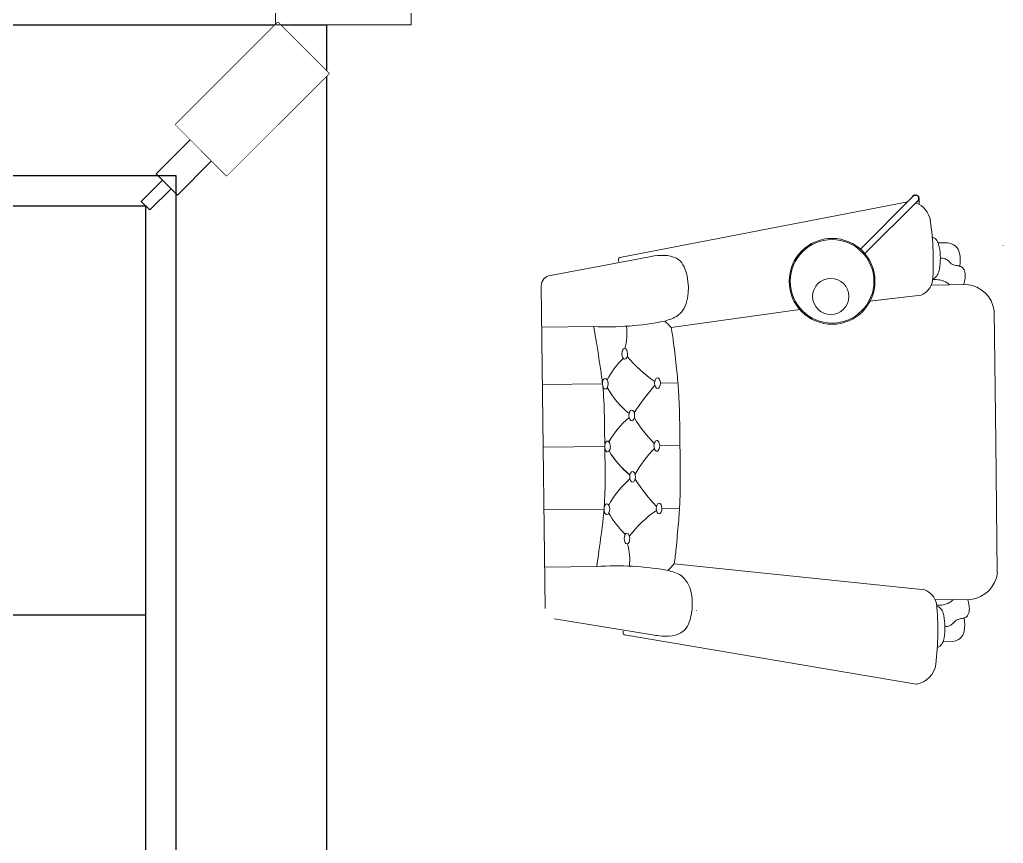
# Model space of a CAD drawing. Header units: centimetres. Extents: x -72470 to -43129, y -18750 to -16337.
# Drawn here: x -56019 to -55856.1, y -18290.1 to -18153.6 of the extents above; entities that cross this region are included whole.
import ezdxf

# ---------------------------------------------------------------- set-up
doc = ezdxf.new("R2010")
doc.units = ezdxf.units.CM
doc.header["$MEASUREMENT"] = 0
doc.layers.add('11-021_3001-BLOK_B_ZEMIN_KAT$0$2DCAM1', color=6, linetype='Continuous')
doc.layers.add('11-021_3001-BLOK_B_ZEMIN_KAT$0$2DKAPI', color=180, linetype='Continuous')
doc.layers.add('TEFRIS', color=30, linetype='Continuous', lineweight=9)

msp = doc.modelspace()

# ---------------------------------------------------------------- linework, layer by layer
at = {"layer": '11-021_3001-BLOK_B_ZEMIN_KAT$0$2DCAM1'}
msp.add_lwpolyline([(-56126.03, -18184.44), (-55998.19, -18184.44), (-55998.19, -18424.46)], dxfattribs=at)
at = {"layer": '11-021_3001-BLOK_B_ZEMIN_KAT$0$2DKAPI'}
msp.add_lwpolyline([(-55998.21, -18252.27), (-56118.21, -18252.27, 0.414214), (-55998.21, -18372.27)], format="xyb", dxfattribs=at)
at = {"layer": 'TEFRIS', "color": 0, "linetype": 'Continuous'}
for p, q in [((-55879.81, -18191.66), (-55871.02, -18182.87)), ((-55871.91, -18183.77), (-55919.61, -18193.04)), ((-55879.05, -18192.41), (-55870.26, -18183.63)), ((-55870.03, -18183.23), (-55870.02, -18184.2)), ((-55866.87, -18190.59), (-55865.35, -18190.58)), ((-55866.87, -18190.59), (-55865.35, -18190.58)), ((-55856.08, -18191.01), (-55856.1, -18190.99)), ((-55856.1, -18190.99), (-55856.08, -18191.01)), ((-55914.97, -18192.94), (-55931.11, -18195.97)), ((-55919.82, -18193.65), (-55919.82, -18193.3)), ((-55932.63, -18197.75), (-55932.33, -18224.45)), ((-55868, -18197.57), (-55862.1, -18197.5)), ((-55868, -18197.57), (-55862.1, -18197.5)), ((-55869.68, -18199.25), (-55878.24, -18200.26)), ((-55869.68, -18199.25), (-55878.14, -18200.25)), ((-55889.81, -18201.63), (-55911.09, -18204.63)), ((-55857.6, -18201.81), (-55857.34, -18223.53)), ((-55857.6, -18201.81), (-55857.34, -18223.53)), ((-55923.93, -18204.46), (-55932.58, -18204.57)), ((-55932.46, -18214.06), (-55922.48, -18213.94)), ((-55922.49, -18213.94), (-55932.46, -18214.06)), ((-55912.9, -18213.82), (-55909.97, -18213.78)), ((-55857.07, -18245.24), (-55857.34, -18223.53)), ((-55857.07, -18245.24), (-55857.34, -18223.53)), ((-55922.12, -18224.32), (-55932.33, -18224.45)), ((-55922.12, -18224.32), (-55932.33, -18224.45)), ((-55922.12, -18224.32), (-55932.33, -18224.45)), ((-55922.12, -18224.32), (-55932.33, -18224.45)), ((-55922.12, -18224.32), (-55932.33, -18224.45)), ((-55922.12, -18224.32), (-55932.33, -18224.45)), ((-55922.12, -18224.32), (-55932.33, -18224.45)), ((-55922.12, -18224.32), (-55932.33, -18224.45)), ((-55922.12, -18224.32), (-55932.33, -18224.45)), ((-55922.12, -18224.32), (-55932.33, -18224.45)), ((-55922.12, -18224.32), (-55932.33, -18224.45)), ((-55922.12, -18224.32), (-55932.33, -18224.45)), ((-55922.12, -18224.32), (-55932.33, -18224.45)), ((-55922.12, -18224.32), (-55932.33, -18224.45)), ((-55922.12, -18224.32), (-55932.33, -18224.45)), ((-55922.12, -18224.32), (-55932.33, -18224.45)), ((-55931.97, -18251.14), (-55932.33, -18224.45)), ((-55913.01, -18224.21), (-55909.66, -18224.17)), ((-55913.01, -18224.21), (-55909.66, -18224.17)), ((-55913.01, -18224.21), (-55909.66, -18224.17)), ((-55913.01, -18224.21), (-55909.66, -18224.17)), ((-55932.2, -18234.83), (-55922.23, -18234.71)), ((-55922.23, -18234.71), (-55932.2, -18234.83)), ((-55912.64, -18234.59), (-55909.72, -18234.56)), ((-55920.18, -18238.46), (-55920.15, -18238.46)), ((-55920.15, -18238.46), (-55920.18, -18238.46)), ((-55923.44, -18244.22), (-55932.09, -18244.32)), ((-55869.08, -18248.1), (-55910.61, -18243.74)), ((-55867.35, -18249.73), (-55861.46, -18249.66)), ((-55906.95, -18251.5), (-55906.92, -18251.47)), ((-55906.92, -18251.47), (-55906.95, -18251.5)), ((-55914.2, -18255.52), (-55930.41, -18252.88)), ((-55919.07, -18254.93), (-55919.06, -18255.28)), ((-55870.53, -18263.69), (-55918.84, -18255.54)), ((-55866.06, -18256.68), (-55864.53, -18256.66))]:
    msp.add_line(p, q, dxfattribs=at)
for points in [[(-55967.78, -18162.52), (-55976.27, -18154.03), (-55993.24, -18171), (-55984.75, -18179.49)], [(-55969.19, -18162.52), (-55976.27, -18155.45), (-55991.82, -18171), (-55984.75, -18178.07)], [(-55987.23, -18177.01), (-55990.76, -18173.48), (-55996.42, -18179.13), (-55992.88, -18182.67)], [(-55993.94, -18181.61), (-55995.36, -18180.19), (-55998.89, -18183.73), (-55997.48, -18185.14)]]:
    msp.add_lwpolyline(points, close=True, dxfattribs=at)
for centre, radius in [((-55884.45, -18196.96), 7.11), ((-55884.45, -18196.96), 6.93), ((-55884.67, -18199.46), 3)]:
    msp.add_circle(centre, radius, dxfattribs=at)
for centre, radius, start, end in [((-55870.64, -18183.24), 0.61, 287.5558, 165.394), ((-55870.64, -18183.25), 0.533, 314.9662, 134.9662), ((-55871.99, -18187.54), 3.88, 9.2911, 68.3644), ((-55914.3, -18193.66), 46.62, 355.9589, 8.3194), ((-55914.3, -18193.66), 46.62, 355.9589, 8.3194), ((-55865.44, -18192.75), 2.17, 11.9033, 87.5815), ((-55865.44, -18192.75), 2.17, 11.9033, 87.5815), ((-55869.9, -18193.45), 6.68, 351.5022, 9.9063), ((-55869.9, -18193.45), 6.68, 351.5022, 9.9063), ((-55919.56, -18193.3), 0.267, 100.1331, 180.7043), ((-55930.85, -18197.73), 1.78, 98.3265, 180.6304), ((-55870.95, -18196.28), 3.22, 293.111, 348.2068), ((-55870.95, -18196.28), 3.22, 293.111, 348.2068), ((-55862.54, -18202.46), 4.98, 7.5422, 84.9386), ((-55862.54, -18202.46), 4.98, 7.5422, 84.9386), ((-55921.82, -18155.5), 49.01, 267.5389, 281.359), ((-55921.84, -18214.24), 14.41, 41.808, 47.8629), ((-55928.21, -18205.62), 9.77, 345.2747, 7.1594), ((-55908.85, -18220.04), 14.52, 134.7045, 152.2957), ((-55902.05, -18195.96), 21.15, 219.4474, 236.1878), ((-55909, -18207.51), 14.52, 209.1128, 231.3542), ((-55884.22, -18239.7), 39.08, 139.1846, 147.5899), ((-55908.87, -18230.58), 14.37, 129.7428, 150.7648), ((-55897.7, -18207.66), 22.87, 211.4727, 224.9047), ((-55908.88, -18217.71), 14.52, 210.4422, 231.3542), ((-55909.03, -18217.74), 14.37, 210.6437, 231.6657), ((-55897.04, -18240.47), 23.12, 136.7755, 150.1355), ((-55897.3, -18240.38), 22.87, 136.5038, 149.9358), ((-55908.59, -18240.81), 14.52, 130.0543, 152.2957), ((-55884.61, -18208.01), 39.08, 213.8186, 222.224), ((-55901.36, -18252.18), 21.15, 125.2207, 141.9611), ((-55908.75, -18228.28), 14.52, 209.1128, 226.704), ((-55927.74, -18243.17), 9.77, 354.2491, 16.1339), ((-55920.13, -18293.12), 49.01, 80.0496, 93.8697), ((-55921.59, -18234.4), 14.41, 313.5456, 319.6005), ((-55862.02, -18244.71), 4.98, 276.4699, 353.8663), ((-55870.27, -18251.09), 3.22, 13.2017, 68.2975), ((-55913.55, -18254.79), 46.62, 353.0891, 5.4496), ((-55869.15, -18253.9), 6.68, 351.5022, 9.9063), ((-55918.8, -18255.27), 0.267, 180.7043, 261.2754), ((-55864.68, -18254.49), 2.17, 273.827, 349.5052), ((-55871.1, -18259.86), 3.88, 279.319, 352.1174)]:
    msp.add_arc(centre, radius, start, end, dxfattribs=at)
at = {"layer": 'TEFRIS', "color": 0, "linetype": 'Continuous', "extrusion": (0, 0, -1)}
for centre, major_axis in [((-55918.8, -18208.98), (-0.011, 0.891)), ((-55922.02, -18213.93), (-0.011, 0.891)), ((-55917.63, -18219.18), (-0.011, 0.891)), ((-55913.11, -18234.6), (0.011, -0.891))]:
    msp.add_ellipse(centre, major_axis=major_axis, ratio=0.528462, dxfattribs=at)
at = {"layer": 'TEFRIS', "color": 0, "linetype": 'Continuous'}
for centre, major_axis in [((-55913.37, -18213.83), (-0.011, 0.891)), ((-55917.5, -18229.35), (0.011, -0.891)), ((-55921.76, -18234.71), (0.011, -0.891)), ((-55918.42, -18239.57), (0.011, -0.891))]:
    msp.add_ellipse(centre, major_axis=major_axis, ratio=0.528462, dxfattribs=at)
at = {"layer": 'TEFRIS', "color": 0, "linetype": 'Continuous', "extrusion": (0, 0, -1)}
for centre, major_axis in [((-55921.65, -18224.32), (-0.011, 0.891)), ((-55921.65, -18224.32), (-0.011, 0.891)), ((-55913.48, -18224.22), (0.011, -0.891)), ((-55913.48, -18224.22), (0.011, -0.891))]:
    msp.add_ellipse(centre, major_axis=major_axis, ratio=0.528462, start_param=4.712389, end_param=7.853982, dxfattribs=at)
at = {"layer": 'TEFRIS', "color": 0, "linetype": 'Continuous'}
for centre, major_axis in [((-55913.48, -18224.22), (-0.011, 0.891)), ((-55913.48, -18224.22), (-0.011, 0.891)), ((-55921.65, -18224.32), (0.011, -0.891)), ((-55921.65, -18224.32), (0.011, -0.891))]:
    msp.add_ellipse(centre, major_axis=major_axis, ratio=0.528462, start_param=4.712389, end_param=7.853982, dxfattribs=at)
for points, knots in [([(-55867.85, -18189.66), (-55867.76, -18189.69), (-55867.39, -18189.83), (-55866.9, -18190.38), (-55866.58, -18191.55), (-55866.54, -18192.46), (-55866.51, -18193.08)], [0.35656, 0.35656, 0.35656, 0.35656, 0.689135, 1.682823, 2.666935, 4.752611, 4.752611, 4.752611, 4.752611]), ([(-55867.85, -18189.66), (-55867.76, -18189.69), (-55867.39, -18189.83), (-55866.9, -18190.38), (-55866.58, -18191.55), (-55866.54, -18192.46), (-55866.51, -18193.08)], [0.35656, 0.35656, 0.35656, 0.35656, 0.689135, 1.682823, 2.666935, 4.752611, 4.752611, 4.752611, 4.752611]), ([(-55867.75, -18196.53), (-55867.66, -18196.5), (-55867.31, -18196.35), (-55866.84, -18195.79), (-55866.54, -18194.61), (-55866.52, -18193.7), (-55866.51, -18193.08)], [0.372389, 0.372389, 0.372389, 0.372389, 0.689135, 1.682823, 2.666935, 4.752611, 4.752611, 4.752611, 4.752611]), ([(-55867.75, -18196.53), (-55867.66, -18196.5), (-55867.31, -18196.35), (-55866.84, -18195.79), (-55866.54, -18194.61), (-55866.52, -18193.7), (-55866.51, -18193.08)], [0.372389, 0.372389, 0.372389, 0.372389, 0.689135, 1.682823, 2.666935, 4.752611, 4.752611, 4.752611, 4.752611]), ([(-55866.51, -18193.08), (-55866.22, -18193.1), (-55865.71, -18193.16), (-55865.09, -18193.64), (-55864.67, -18194.13), (-55864.05, -18194.33), (-55863.62, -18194.38), (-55863.34, -18194.43), (-55863.29, -18194.44)], [0.305843, 0.305843, 0.305843, 0.305843, 1.255346, 2.040427, 2.89202, 3.384438, 4.174918, 4.355007, 4.355007, 4.355007, 4.355007]), ([(-55866.51, -18193.08), (-55866.22, -18193.1), (-55865.71, -18193.16), (-55865.09, -18193.64), (-55864.67, -18194.13), (-55864.05, -18194.33), (-55863.62, -18194.38), (-55863.34, -18194.43), (-55863.29, -18194.44)], [0.305843, 0.305843, 0.305843, 0.305843, 1.255346, 2.040427, 2.89202, 3.384438, 4.174918, 4.355007, 4.355007, 4.355007, 4.355007]), ([(-55863.29, -18194.44), (-55863.17, -18194.48), (-55862.86, -18194.6), (-55862.48, -18195.16), (-55862.34, -18195.99), (-55862.44, -18196.82), (-55862.57, -18197.33), (-55862.65, -18197.51)], [0, 0, 0, 0, 0.427423, 1.095062, 2.135609, 3.247139, 3.888617, 3.888617, 3.888617, 3.888617]), ([(-55863.29, -18194.44), (-55863.17, -18194.48), (-55862.86, -18194.6), (-55862.48, -18195.16), (-55862.34, -18195.99), (-55862.44, -18196.82), (-55862.57, -18197.33), (-55862.65, -18197.51)], [0, 0, 0, 0, 0.427423, 1.095062, 2.135609, 3.247139, 3.888617, 3.888617, 3.888617, 3.888617]), ([(-55867.76, -18196.66), (-55867.02, -18196.65), (-55866.07, -18196.74), (-55865.24, -18197.31), (-55865.04, -18197.51), (-55865.01, -18197.54)], [1.067319, 1.067319, 1.067319, 1.067319, 3.490275, 4.275356, 4.417413, 4.417413, 4.417413, 4.417413]), ([(-55867.76, -18196.66), (-55867.02, -18196.65), (-55866.07, -18196.74), (-55865.24, -18197.31), (-55865.04, -18197.51), (-55865.01, -18197.54)], [1.067319, 1.067319, 1.067319, 1.067319, 3.490275, 4.275356, 4.417413, 4.417413, 4.417413, 4.417413]), ([(-55922.12, -18224.32), (-55922.12, -18220.96), (-55922.12, -18216.74), (-55922.86, -18210.8), (-55923.44, -18207.55), (-55923.8, -18205.13), (-55923.93, -18204.46)], [0, 0, 0, 0, 11.31753, 14.215288, 20.189944, 22.471644, 22.471644, 22.471644, 22.471644]), ([(-55911.09, -18204.63), (-55910.91, -18205.46), (-55910.65, -18207.74), (-55910.2, -18211.17), (-55909.7, -18216.84), (-55909.67, -18221.09), (-55909.66, -18224.17)], [7.842946, 7.842946, 7.842946, 7.842946, 10.726144, 15.564237, 19.542398, 29.913928, 29.913928, 29.913928, 29.913928]), ([(-55922.12, -18224.32), (-55922.04, -18227.69), (-55921.94, -18231.92), (-55922.52, -18237.89), (-55923.02, -18241.15), (-55923.33, -18243.56), (-55923.43, -18244.22)], [0, 0, 0, 0, 11.358421, 14.256179, 20.230836, 22.470635, 22.470635, 22.470635, 22.470635]), ([(-55910.61, -18243.74), (-55910.45, -18242.91), (-55910.25, -18240.65), (-55909.88, -18237.21), (-55909.51, -18231.52), (-55909.6, -18227.26), (-55909.66, -18224.17)], [7.883801, 7.883801, 7.883801, 7.883801, 10.726144, 15.564237, 19.542398, 29.954825, 29.954825, 29.954825, 29.954825]), ([(-55867.1, -18250.64), (-55866.36, -18250.63), (-55865.41, -18250.52), (-55864.6, -18249.92), (-55864.4, -18249.73), (-55864.37, -18249.69)], [1.067319, 1.067319, 1.067319, 1.067319, 3.490275, 4.275356, 4.417413, 4.417413, 4.417413, 4.417413]), ([(-55862.57, -18252.75), (-55862.45, -18252.7), (-55862.14, -18252.58), (-55861.78, -18252.01), (-55861.66, -18251.17), (-55861.78, -18250.35), (-55861.93, -18249.84), (-55862, -18249.67)], [0, 0, 0, 0, 0.427423, 1.095062, 2.135609, 3.247139, 3.888617, 3.888617, 3.888617, 3.888617]), ([(-55867.08, -18250.77), (-55867, -18250.8), (-55866.64, -18250.94), (-55866.15, -18251.49), (-55865.83, -18252.66), (-55865.79, -18253.57), (-55865.76, -18254.19)], [0.372389, 0.372389, 0.372389, 0.372389, 0.689135, 1.682823, 2.666935, 4.752611, 4.752611, 4.752611, 4.752611]), ([(-55865.76, -18254.19), (-55865.47, -18254.17), (-55864.96, -18254.09), (-55864.35, -18253.59), (-55863.94, -18253.09), (-55863.33, -18252.87), (-55862.9, -18252.82), (-55862.62, -18252.76), (-55862.57, -18252.75)], [0.305843, 0.305843, 0.305843, 0.305843, 1.255346, 2.040427, 2.89202, 3.384438, 4.174918, 4.355007, 4.355007, 4.355007, 4.355007]), ([(-55867.01, -18257.64), (-55866.92, -18257.61), (-55866.56, -18257.46), (-55866.08, -18256.9), (-55865.79, -18255.72), (-55865.77, -18254.81), (-55865.76, -18254.19)], [0.35656, 0.35656, 0.35656, 0.35656, 0.689135, 1.682823, 2.666935, 4.752611, 4.752611, 4.752611, 4.752611])]:
    msp.add_open_spline(points, degree=3, knots=knots, dxfattribs=at)
for points in [[(-55912.17, -18203.55), (-55910, -18202.63), (-55908.48, -18196.03), (-55909.84, -18193.4), (-55913.9, -18192.75), (-55914.97, -18192.94)], [(-55911.66, -18244.84), (-55909.47, -18245.71), (-55907.79, -18252.27), (-55909.09, -18254.94), (-55913.12, -18255.69), (-55914.2, -18255.52)]]:
    msp.add_spline(points, degree=3, dxfattribs=at)

# ---------------------------------------------------------------- next in the draw order: wipeouts: each hides what was drawn before it
at = {"color": 0, "linetype": 'Continuous'}
msp.add_wipeout([(-55967.78, -18162.52), (-55984.75, -18179.49), (-55993.24, -18171), (-55976.27, -18154.03)], dxfattribs=at).dxf.layer = 'TEFRIS'

# ---------------------------------------------------------------- next in the draw order: linework, layer by layer
at = {"layer": 'TEFRIS', "color": 0, "linetype": 'Continuous'}
for points in [[(-55967.78, -18162.52), (-55976.27, -18154.03), (-55993.24, -18171), (-55984.75, -18179.49)], [(-55969.19, -18162.52), (-55976.27, -18155.45), (-55991.82, -18171), (-55984.75, -18178.07)], [(-55987.23, -18177.01), (-55990.76, -18173.48), (-55996.42, -18179.13), (-55992.88, -18182.67)], [(-55993.94, -18181.61), (-55995.36, -18180.19), (-55998.89, -18183.73), (-55997.48, -18185.14)]]:
    msp.add_lwpolyline(points, close=True, dxfattribs=at)

# ---------------------------------------------------------------- next in the draw order: wipeouts: each hides what was drawn before it
at = {"color": 0, "linetype": 'Continuous'}
msp.add_wipeout([(-55967.78, -18162.52), (-55984.75, -18179.49), (-55993.24, -18171), (-55976.27, -18154.03)], dxfattribs=at).dxf.layer = 'TEFRIS'

# ---------------------------------------------------------------- next in the draw order: linework, layer by layer
at = {"layer": 'TEFRIS', "color": 0, "linetype": 'Continuous'}
for points in [[(-55967.78, -18162.52), (-55976.27, -18154.03), (-55993.24, -18171), (-55984.75, -18179.49)], [(-55969.19, -18162.52), (-55976.27, -18155.45), (-55991.82, -18171), (-55984.75, -18178.07)], [(-55987.23, -18177.01), (-55990.76, -18173.48), (-55996.42, -18179.13), (-55992.88, -18182.67)], [(-55993.94, -18181.61), (-55995.36, -18180.19), (-55998.89, -18183.73), (-55997.48, -18185.14)]]:
    msp.add_lwpolyline(points, close=True, dxfattribs=at)

# ---------------------------------------------------------------- next in the draw order: wipeouts: each hides what was drawn before it
at = {"color": 0, "linetype": 'Continuous'}
msp.add_wipeout([(-55967.78, -18162.52), (-55984.75, -18179.49), (-55993.24, -18171), (-55976.27, -18154.03)], dxfattribs=at).dxf.layer = 'TEFRIS'

# ---------------------------------------------------------------- next in the draw order: linework, layer by layer
at = {"layer": 'TEFRIS', "color": 0, "linetype": 'Continuous'}
for points in [[(-55967.78, -18162.52), (-55976.27, -18154.03), (-55993.24, -18171), (-55984.75, -18179.49)], [(-55969.19, -18162.52), (-55976.27, -18155.45), (-55991.82, -18171), (-55984.75, -18178.07)], [(-55987.23, -18177.01), (-55990.76, -18173.48), (-55996.42, -18179.13), (-55992.88, -18182.67)], [(-55993.94, -18181.61), (-55995.36, -18180.19), (-55998.89, -18183.73), (-55997.48, -18185.14)]]:
    msp.add_lwpolyline(points, close=True, dxfattribs=at)

# ---------------------------------------------------------------- next in the draw order: wipeouts: each hides what was drawn before it
at = {"color": 0, "linetype": 'Continuous'}
msp.add_wipeout([(-55967.78, -18162.52), (-55984.75, -18179.49), (-55993.24, -18171), (-55976.27, -18154.03)], dxfattribs=at).dxf.layer = 'TEFRIS'

# ---------------------------------------------------------------- next in the draw order: linework, layer by layer
at = {"layer": 'TEFRIS', "color": 0, "linetype": 'Continuous'}
for points in [[(-55967.78, -18162.52), (-55976.27, -18154.03), (-55993.24, -18171), (-55984.75, -18179.49)], [(-55969.19, -18162.52), (-55976.27, -18155.45), (-55991.82, -18171), (-55984.75, -18178.07)], [(-55987.23, -18177.01), (-55990.76, -18173.48), (-55996.42, -18179.13), (-55992.88, -18182.67)], [(-55993.94, -18181.61), (-55995.36, -18180.19), (-55998.89, -18183.73), (-55997.48, -18185.14)]]:
    msp.add_lwpolyline(points, close=True, dxfattribs=at)

# ---------------------------------------------------------------- next in the draw order: wipeouts: each hides what was drawn before it
at = {"color": 0, "linetype": 'Continuous'}
msp.add_wipeout([(-55967.78, -18162.52), (-55984.75, -18179.49), (-55993.24, -18171), (-55976.27, -18154.03)], dxfattribs=at).dxf.layer = 'TEFRIS'

# ---------------------------------------------------------------- next in the draw order: linework, layer by layer
at = {"layer": 'TEFRIS', "color": 0, "linetype": 'Continuous'}
for points in [[(-55967.78, -18162.52), (-55976.27, -18154.03), (-55993.24, -18171), (-55984.75, -18179.49)], [(-55969.19, -18162.52), (-55976.27, -18155.45), (-55991.82, -18171), (-55984.75, -18178.07)], [(-55987.23, -18177.01), (-55990.76, -18173.48), (-55996.42, -18179.13), (-55992.88, -18182.67)], [(-55993.94, -18181.61), (-55995.36, -18180.19), (-55998.89, -18183.73), (-55997.48, -18185.14)]]:
    msp.add_lwpolyline(points, close=True, dxfattribs=at)

# ---------------------------------------------------------------- next in the draw order: wipeouts: each hides what was drawn before it
at = {"color": 0, "linetype": 'Continuous'}
msp.add_wipeout([(-55967.78, -18162.52), (-55984.75, -18179.49), (-55993.24, -18171), (-55976.27, -18154.03)], dxfattribs=at).dxf.layer = 'TEFRIS'

# ---------------------------------------------------------------- next in the draw order: linework, layer by layer
at = {"layer": 'TEFRIS', "color": 0, "linetype": 'Continuous'}
for points in [[(-55967.78, -18162.52), (-55976.27, -18154.03), (-55993.24, -18171), (-55984.75, -18179.49)], [(-55969.19, -18162.52), (-55976.27, -18155.45), (-55991.82, -18171), (-55984.75, -18178.07)], [(-55987.23, -18177.01), (-55990.76, -18173.48), (-55996.42, -18179.13), (-55992.88, -18182.67)], [(-55993.94, -18181.61), (-55995.36, -18180.19), (-55998.89, -18183.73), (-55997.48, -18185.14)]]:
    msp.add_lwpolyline(points, close=True, dxfattribs=at)

# ---------------------------------------------------------------- next in the draw order: wipeouts: each hides what was drawn before it
at = {"color": 0, "linetype": 'Continuous'}
msp.add_wipeout([(-55967.78, -18162.52), (-55984.75, -18179.49), (-55993.24, -18171), (-55976.27, -18154.03)], dxfattribs=at).dxf.layer = 'TEFRIS'

# ---------------------------------------------------------------- next in the draw order: linework, layer by layer
at = {"layer": 'TEFRIS', "color": 0, "linetype": 'Continuous'}
for points in [[(-55967.78, -18162.52), (-55976.27, -18154.03), (-55993.24, -18171), (-55984.75, -18179.49)], [(-55969.19, -18162.52), (-55976.27, -18155.45), (-55991.82, -18171), (-55984.75, -18178.07)], [(-55987.23, -18177.01), (-55990.76, -18173.48), (-55996.42, -18179.13), (-55992.88, -18182.67)], [(-55993.94, -18181.61), (-55995.36, -18180.19), (-55998.89, -18183.73), (-55997.48, -18185.14)]]:
    msp.add_lwpolyline(points, close=True, dxfattribs=at)

# ---------------------------------------------------------------- next in the draw order: wipeouts: each hides what was drawn before it
at = {"color": 0, "linetype": 'Continuous'}
msp.add_wipeout([(-55967.78, -18162.52), (-55984.75, -18179.49), (-55993.24, -18171), (-55976.27, -18154.03)], dxfattribs=at).dxf.layer = 'TEFRIS'

# ---------------------------------------------------------------- next in the draw order: linework, layer by layer
at = {"layer": 'TEFRIS', "color": 0, "linetype": 'Continuous'}
for points in [[(-55967.78, -18162.52), (-55976.27, -18154.03), (-55993.24, -18171), (-55984.75, -18179.49)], [(-55969.19, -18162.52), (-55976.27, -18155.45), (-55991.82, -18171), (-55984.75, -18178.07)], [(-55987.23, -18177.01), (-55990.76, -18173.48), (-55996.42, -18179.13), (-55992.88, -18182.67)], [(-55993.94, -18181.61), (-55995.36, -18180.19), (-55998.89, -18183.73), (-55997.48, -18185.14)]]:
    msp.add_lwpolyline(points, close=True, dxfattribs=at)

# ---------------------------------------------------------------- next in the draw order: wipeouts: each hides what was drawn before it
at = {"color": 0, "linetype": 'Continuous'}
msp.add_wipeout([(-55967.78, -18162.52), (-55984.75, -18179.49), (-55993.24, -18171), (-55976.27, -18154.03)], dxfattribs=at).dxf.layer = 'TEFRIS'

# ---------------------------------------------------------------- next in the draw order: linework, layer by layer
at = {"layer": 'TEFRIS', "color": 0, "linetype": 'Continuous'}
for points in [[(-55967.78, -18162.52), (-55976.27, -18154.03), (-55993.24, -18171), (-55984.75, -18179.49)], [(-55969.19, -18162.52), (-55976.27, -18155.45), (-55991.82, -18171), (-55984.75, -18178.07)], [(-55987.23, -18177.01), (-55990.76, -18173.48), (-55996.42, -18179.13), (-55992.88, -18182.67)], [(-55993.94, -18181.61), (-55995.36, -18180.19), (-55998.89, -18183.73), (-55997.48, -18185.14)]]:
    msp.add_lwpolyline(points, close=True, dxfattribs=at)

# ---------------------------------------------------------------- next in the draw order: wipeouts: each hides what was drawn before it
at = {"color": 0, "linetype": 'Continuous'}
msp.add_wipeout([(-55967.78, -18162.52), (-55984.75, -18179.49), (-55993.24, -18171), (-55976.27, -18154.03)], dxfattribs=at).dxf.layer = 'TEFRIS'

# ---------------------------------------------------------------- next in the draw order: linework, layer by layer
at = {"layer": 'TEFRIS', "color": 0, "linetype": 'Continuous'}
for points in [[(-55967.78, -18162.52), (-55976.27, -18154.03), (-55993.24, -18171), (-55984.75, -18179.49)], [(-55969.19, -18162.52), (-55976.27, -18155.45), (-55991.82, -18171), (-55984.75, -18178.07)], [(-55987.23, -18177.01), (-55990.76, -18173.48), (-55996.42, -18179.13), (-55992.88, -18182.67)], [(-55993.94, -18181.61), (-55995.36, -18180.19), (-55998.89, -18183.73), (-55997.48, -18185.14)]]:
    msp.add_lwpolyline(points, close=True, dxfattribs=at)

# ---------------------------------------------------------------- next in the draw order: wipeouts: each hides what was drawn before it
at = {"color": 0, "linetype": 'Continuous'}
msp.add_wipeout([(-55967.78, -18162.52), (-55984.75, -18179.49), (-55993.24, -18171), (-55976.27, -18154.03)], dxfattribs=at).dxf.layer = 'TEFRIS'

# ---------------------------------------------------------------- next in the draw order: linework, layer by layer
at = {"layer": 'TEFRIS', "color": 0, "linetype": 'Continuous'}
for points in [[(-55967.78, -18162.52), (-55976.27, -18154.03), (-55993.24, -18171), (-55984.75, -18179.49)], [(-55969.19, -18162.52), (-55976.27, -18155.45), (-55991.82, -18171), (-55984.75, -18178.07)], [(-55987.23, -18177.01), (-55990.76, -18173.48), (-55996.42, -18179.13), (-55992.88, -18182.67)], [(-55993.94, -18181.61), (-55995.36, -18180.19), (-55998.89, -18183.73), (-55997.48, -18185.14)]]:
    msp.add_lwpolyline(points, close=True, dxfattribs=at)

# ---------------------------------------------------------------- next in the draw order: wipeouts: each hides what was drawn before it
at = {"color": 0, "linetype": 'Continuous'}
msp.add_wipeout([(-55967.78, -18162.52), (-55984.75, -18179.49), (-55993.24, -18171), (-55976.27, -18154.03)], dxfattribs=at).dxf.layer = 'TEFRIS'

# ---------------------------------------------------------------- next in the draw order: linework, layer by layer
at = {"layer": 'TEFRIS', "color": 0, "linetype": 'Continuous'}
for points in [[(-55967.78, -18162.52), (-55976.27, -18154.03), (-55993.24, -18171), (-55984.75, -18179.49)], [(-55969.19, -18162.52), (-55976.27, -18155.45), (-55991.82, -18171), (-55984.75, -18178.07)], [(-55987.23, -18177.01), (-55990.76, -18173.48), (-55996.42, -18179.13), (-55992.88, -18182.67)], [(-55993.94, -18181.61), (-55995.36, -18180.19), (-55998.89, -18183.73), (-55997.48, -18185.14)]]:
    msp.add_lwpolyline(points, close=True, dxfattribs=at)

# ---------------------------------------------------------------- next in the draw order: wipeouts: each hides what was drawn before it
at = {"color": 0, "linetype": 'Continuous'}
msp.add_wipeout([(-55967.78, -18162.52), (-55984.75, -18179.49), (-55993.24, -18171), (-55976.27, -18154.03)], dxfattribs=at).dxf.layer = 'TEFRIS'

# ---------------------------------------------------------------- next in the draw order: linework, layer by layer
at = {"layer": 'TEFRIS', "color": 0, "linetype": 'Continuous'}
for points in [[(-55967.78, -18162.52), (-55976.27, -18154.03), (-55993.24, -18171), (-55984.75, -18179.49)], [(-55969.19, -18162.52), (-55976.27, -18155.45), (-55991.82, -18171), (-55984.75, -18178.07)], [(-55987.23, -18177.01), (-55990.76, -18173.48), (-55996.42, -18179.13), (-55992.88, -18182.67)], [(-55993.94, -18181.61), (-55995.36, -18180.19), (-55998.89, -18183.73), (-55997.48, -18185.14)]]:
    msp.add_lwpolyline(points, close=True, dxfattribs=at)

# ---------------------------------------------------------------- next in the draw order: wipeouts: each hides what was drawn before it
at = {"color": 0, "linetype": 'Continuous'}
msp.add_wipeout([(-55967.78, -18162.52), (-55984.75, -18179.49), (-55993.24, -18171), (-55976.27, -18154.03)], dxfattribs=at).dxf.layer = 'TEFRIS'

# ---------------------------------------------------------------- next in the draw order: linework, layer by layer
at = {"layer": 'TEFRIS', "color": 0, "linetype": 'Continuous'}
for points in [[(-55967.78, -18162.52), (-55976.27, -18154.03), (-55993.24, -18171), (-55984.75, -18179.49)], [(-55969.19, -18162.52), (-55976.27, -18155.45), (-55991.82, -18171), (-55984.75, -18178.07)], [(-55987.23, -18177.01), (-55990.76, -18173.48), (-55996.42, -18179.13), (-55992.88, -18182.67)], [(-55993.94, -18181.61), (-55995.36, -18180.19), (-55998.89, -18183.73), (-55997.48, -18185.14)]]:
    msp.add_lwpolyline(points, close=True, dxfattribs=at)

# ---------------------------------------------------------------- next in the draw order: wipeouts: each hides what was drawn before it
at = {"color": 0, "linetype": 'Continuous'}
msp.add_wipeout([(-55967.78, -18162.52), (-55984.75, -18179.49), (-55993.24, -18171), (-55976.27, -18154.03)], dxfattribs=at).dxf.layer = 'TEFRIS'

# ---------------------------------------------------------------- next in the draw order: linework, layer by layer
at = {"layer": 'TEFRIS', "color": 0, "linetype": 'Continuous'}
for points in [[(-55967.78, -18162.52), (-55976.27, -18154.03), (-55993.24, -18171), (-55984.75, -18179.49)], [(-55969.19, -18162.52), (-55976.27, -18155.45), (-55991.82, -18171), (-55984.75, -18178.07)], [(-55987.23, -18177.01), (-55990.76, -18173.48), (-55996.42, -18179.13), (-55992.88, -18182.67)], [(-55993.94, -18181.61), (-55995.36, -18180.19), (-55998.89, -18183.73), (-55997.48, -18185.14)]]:
    msp.add_lwpolyline(points, close=True, dxfattribs=at)

# ---------------------------------------------------------------- next in the draw order: wipeouts: each hides what was drawn before it
at = {"color": 0, "linetype": 'Continuous'}
msp.add_wipeout([(-55967.78, -18162.52), (-55984.75, -18179.49), (-55993.24, -18171), (-55976.27, -18154.03)], dxfattribs=at).dxf.layer = 'TEFRIS'

# ---------------------------------------------------------------- next in the draw order: linework, layer by layer
at = {"layer": 'TEFRIS', "color": 0, "linetype": 'Continuous'}
for points in [[(-55967.78, -18162.52), (-55976.27, -18154.03), (-55993.24, -18171), (-55984.75, -18179.49)], [(-55969.19, -18162.52), (-55976.27, -18155.45), (-55991.82, -18171), (-55984.75, -18178.07)], [(-55987.23, -18177.01), (-55990.76, -18173.48), (-55996.42, -18179.13), (-55992.88, -18182.67)], [(-55993.94, -18181.61), (-55995.36, -18180.19), (-55998.89, -18183.73), (-55997.48, -18185.14)]]:
    msp.add_lwpolyline(points, close=True, dxfattribs=at)

# ---------------------------------------------------------------- next in the draw order: wipeouts: each hides what was drawn before it
at = {"color": 0, "linetype": 'Continuous'}
msp.add_wipeout([(-55967.78, -18162.52), (-55984.75, -18179.49), (-55993.24, -18171), (-55976.27, -18154.03)], dxfattribs=at).dxf.layer = 'TEFRIS'

# ---------------------------------------------------------------- next in the draw order: linework, layer by layer
at = {"layer": 'TEFRIS', "color": 0, "linetype": 'Continuous'}
for points in [[(-55967.78, -18162.52), (-55976.27, -18154.03), (-55993.24, -18171), (-55984.75, -18179.49)], [(-55969.19, -18162.52), (-55976.27, -18155.45), (-55991.82, -18171), (-55984.75, -18178.07)], [(-55987.23, -18177.01), (-55990.76, -18173.48), (-55996.42, -18179.13), (-55992.88, -18182.67)], [(-55993.94, -18181.61), (-55995.36, -18180.19), (-55998.89, -18183.73), (-55997.48, -18185.14)]]:
    msp.add_lwpolyline(points, close=True, dxfattribs=at)

# ---------------------------------------------------------------- next in the draw order: wipeouts: each hides what was drawn before it
at = {"color": 0, "linetype": 'Continuous'}
msp.add_wipeout([(-55967.78, -18162.52), (-55984.75, -18179.49), (-55993.24, -18171), (-55976.27, -18154.03)], dxfattribs=at).dxf.layer = 'TEFRIS'

# ---------------------------------------------------------------- next in the draw order: linework, layer by layer
at = {"layer": 'TEFRIS', "color": 0, "linetype": 'Continuous'}
for points in [[(-55967.78, -18162.52), (-55976.27, -18154.03), (-55993.24, -18171), (-55984.75, -18179.49)], [(-55969.19, -18162.52), (-55976.27, -18155.45), (-55991.82, -18171), (-55984.75, -18178.07)], [(-55987.23, -18177.01), (-55990.76, -18173.48), (-55996.42, -18179.13), (-55992.88, -18182.67)], [(-55993.94, -18181.61), (-55995.36, -18180.19), (-55998.89, -18183.73), (-55997.48, -18185.14)]]:
    msp.add_lwpolyline(points, close=True, dxfattribs=at)

# ---------------------------------------------------------------- next in the draw order: wipeouts: each hides what was drawn before it
at = {"color": 0, "linetype": 'Continuous'}
msp.add_wipeout([(-55967.78, -18162.52), (-55984.75, -18179.49), (-55993.24, -18171), (-55976.27, -18154.03)], dxfattribs=at).dxf.layer = 'TEFRIS'

# ---------------------------------------------------------------- next in the draw order: linework, layer by layer
at = {"layer": 'TEFRIS', "color": 0, "linetype": 'Continuous'}
for points in [[(-55967.78, -18162.52), (-55976.27, -18154.03), (-55993.24, -18171), (-55984.75, -18179.49)], [(-55969.19, -18162.52), (-55976.27, -18155.45), (-55991.82, -18171), (-55984.75, -18178.07)], [(-55987.23, -18177.01), (-55990.76, -18173.48), (-55996.42, -18179.13), (-55992.88, -18182.67)], [(-55993.94, -18181.61), (-55995.36, -18180.19), (-55998.89, -18183.73), (-55997.48, -18185.14)]]:
    msp.add_lwpolyline(points, close=True, dxfattribs=at)

# ---------------------------------------------------------------- next in the draw order: wipeouts: each hides what was drawn before it
at = {"color": 0, "linetype": 'Continuous'}
msp.add_wipeout([(-55967.78, -18162.52), (-55984.75, -18179.49), (-55993.24, -18171), (-55976.27, -18154.03)], dxfattribs=at).dxf.layer = 'TEFRIS'

# ---------------------------------------------------------------- next in the draw order: linework, layer by layer
at = {"layer": 'TEFRIS', "color": 0, "linetype": 'Continuous'}
for points in [[(-55967.78, -18162.52), (-55976.27, -18154.03), (-55993.24, -18171), (-55984.75, -18179.49)], [(-55969.19, -18162.52), (-55976.27, -18155.45), (-55991.82, -18171), (-55984.75, -18178.07)], [(-55987.23, -18177.01), (-55990.76, -18173.48), (-55996.42, -18179.13), (-55992.88, -18182.67)], [(-55993.94, -18181.61), (-55995.36, -18180.19), (-55998.89, -18183.73), (-55997.48, -18185.14)]]:
    msp.add_lwpolyline(points, close=True, dxfattribs=at)

# ---------------------------------------------------------------- next in the draw order: wipeouts: each hides what was drawn before it
at = {"color": 0, "linetype": 'Continuous'}
msp.add_wipeout([(-55967.78, -18162.52), (-55984.75, -18179.49), (-55993.24, -18171), (-55976.27, -18154.03)], dxfattribs=at).dxf.layer = 'TEFRIS'

# ---------------------------------------------------------------- next in the draw order: linework, layer by layer
at = {"layer": 'TEFRIS', "color": 0, "linetype": 'Continuous'}
for points in [[(-55967.78, -18162.52), (-55976.27, -18154.03), (-55993.24, -18171), (-55984.75, -18179.49)], [(-55969.19, -18162.52), (-55976.27, -18155.45), (-55991.82, -18171), (-55984.75, -18178.07)], [(-55987.23, -18177.01), (-55990.76, -18173.48), (-55996.42, -18179.13), (-55992.88, -18182.67)], [(-55993.94, -18181.61), (-55995.36, -18180.19), (-55998.89, -18183.73), (-55997.48, -18185.14)]]:
    msp.add_lwpolyline(points, close=True, dxfattribs=at)

# ---------------------------------------------------------------- next in the draw order: wipeouts: each hides what was drawn before it
at = {"color": 0, "linetype": 'Continuous'}
msp.add_wipeout([(-55967.78, -18162.52), (-55984.75, -18179.49), (-55993.24, -18171), (-55976.27, -18154.03)], dxfattribs=at).dxf.layer = 'TEFRIS'

# ---------------------------------------------------------------- next in the draw order: linework, layer by layer
at = {"layer": 'TEFRIS', "color": 0, "linetype": 'Continuous'}
for points in [[(-55967.78, -18162.52), (-55976.27, -18154.03), (-55993.24, -18171), (-55984.75, -18179.49)], [(-55969.19, -18162.52), (-55976.27, -18155.45), (-55991.82, -18171), (-55984.75, -18178.07)], [(-55987.23, -18177.01), (-55990.76, -18173.48), (-55996.42, -18179.13), (-55992.88, -18182.67)], [(-55993.94, -18181.61), (-55995.36, -18180.19), (-55998.89, -18183.73), (-55997.48, -18185.14)]]:
    msp.add_lwpolyline(points, close=True, dxfattribs=at)

# ---------------------------------------------------------------- next in the draw order: wipeouts: each hides what was drawn before it
at = {"color": 0, "linetype": 'Continuous'}
msp.add_wipeout([(-55967.78, -18162.52), (-55984.75, -18179.49), (-55993.24, -18171), (-55976.27, -18154.03)], dxfattribs=at).dxf.layer = 'TEFRIS'

# ---------------------------------------------------------------- next in the draw order: linework, layer by layer
at = {"layer": 'TEFRIS', "color": 0, "linetype": 'Continuous'}
for points in [[(-55967.78, -18162.52), (-55976.27, -18154.03), (-55993.24, -18171), (-55984.75, -18179.49)], [(-55969.19, -18162.52), (-55976.27, -18155.45), (-55991.82, -18171), (-55984.75, -18178.07)], [(-55987.23, -18177.01), (-55990.76, -18173.48), (-55996.42, -18179.13), (-55992.88, -18182.67)], [(-55993.94, -18181.61), (-55995.36, -18180.19), (-55998.89, -18183.73), (-55997.48, -18185.14)]]:
    msp.add_lwpolyline(points, close=True, dxfattribs=at)

# ---------------------------------------------------------------- next in the draw order: wipeouts: each hides what was drawn before it
at = {"color": 0, "linetype": 'Continuous'}
msp.add_wipeout([(-55967.78, -18162.52), (-55984.75, -18179.49), (-55993.24, -18171), (-55976.27, -18154.03)], dxfattribs=at).dxf.layer = 'TEFRIS'

# ---------------------------------------------------------------- next in the draw order: linework, layer by layer
at = {"layer": '11-021_3001-BLOK_B_ZEMIN_KAT$0$2DCAM1'}
for points in [[(-56113.6, -18154.44), (-55968.19, -18154.44), (-55968.19, -18426.53)], [(-56123.96, -18179.44), (-55993.19, -18179.44), (-55993.19, -18424.45)]]:
    msp.add_lwpolyline(points, dxfattribs=at)
at = {"layer": 'TEFRIS', "color": 0, "linetype": 'Continuous'}
for points in [[(-55967.78, -18162.52), (-55976.27, -18154.03), (-55993.24, -18171), (-55984.75, -18179.49)], [(-55969.19, -18162.52), (-55976.27, -18155.45), (-55991.82, -18171), (-55984.75, -18178.07)], [(-55987.23, -18177.01), (-55990.76, -18173.48), (-55996.42, -18179.13), (-55992.88, -18182.67)], [(-55993.94, -18181.61), (-55995.36, -18180.19), (-55998.89, -18183.73), (-55997.48, -18185.14)]]:
    msp.add_lwpolyline(points, close=True, dxfattribs=at)

# ---------------------------------------------------------------- next in the draw order: wipeouts: each hides what was drawn before it
at = {"color": 0, "linetype": 'Continuous'}
msp.add_wipeout([(-55967.78, -18162.52), (-55984.75, -18179.49), (-55993.24, -18171), (-55976.27, -18154.03)], dxfattribs=at).dxf.layer = 'TEFRIS'

# ---------------------------------------------------------------- next in the draw order: linework, layer by layer
at = {"layer": 'TEFRIS', "color": 0, "linetype": 'Continuous'}
for points in [[(-55976.67, -18154.44), (-55976.67, -18099.44)], [(-55954.19, -18109.44), (-55954.19, -18154.44), (-55976.67, -18154.44)]]:
    msp.add_lwpolyline(points, dxfattribs=at)

doc.saveas('drawing.dxf')
